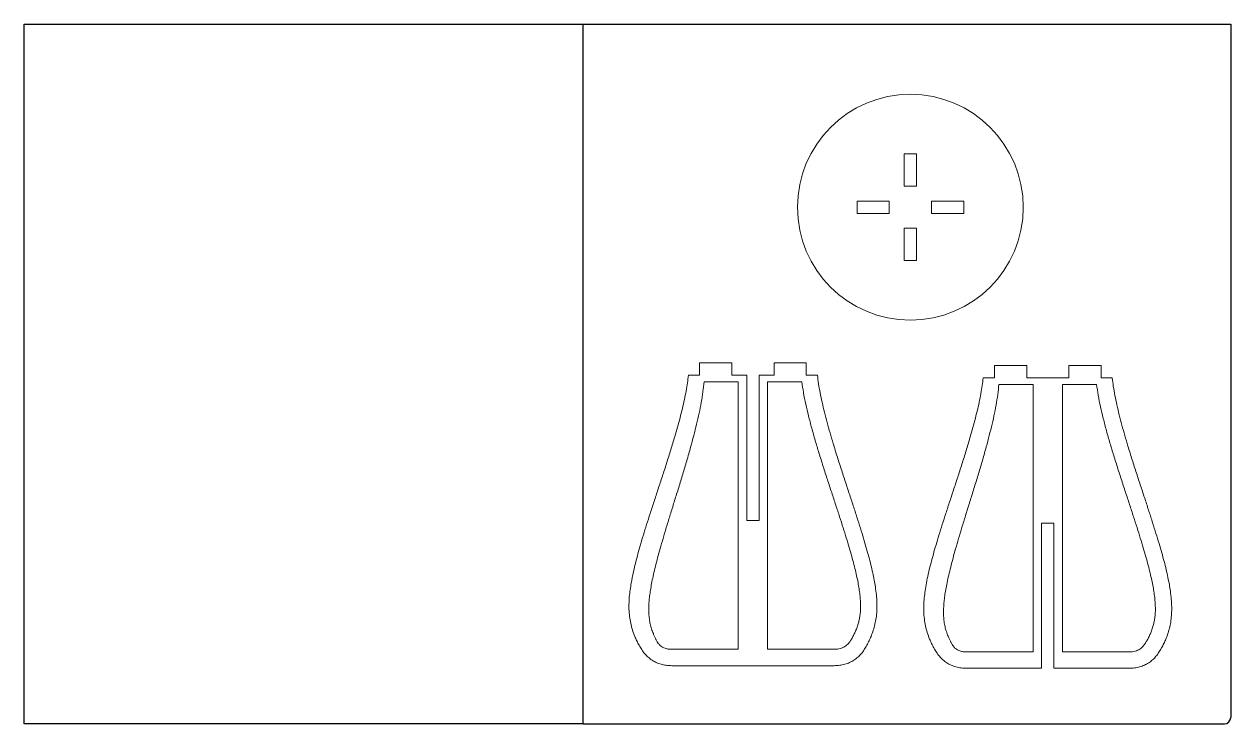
# Model space of a CAD drawing. Header units: millimetres. Extents: x -1073 to 797, y -118 to 966.
import ezdxf

# ---------------------------------------------------------------- set-up
doc = ezdxf.new("R2010")
doc.units = ezdxf.units.MM
picture_1 = doc.add_image_def('image1.jpg', size_in_pixel=(600, 751))

msp = doc.modelspace()

# ---------------------------------------------------------------- linework, layer by layer
for p, q in [((-207, 965.8), (797, 965.8)), ((797, 965.8), (797, -108.5)), ((-207, -118.5), (787, -118.5))]:
    msp.add_line(p, q)
at = {"color": 7, "linetype": 'Continuous', "lineweight": 15}
for p, q in [((290.8, 764.7), (309.8, 764.7)), ((290.8, 714.7), (290.8, 764.7)), ((309.8, 764.7), (309.8, 714.7)), ((309.8, 714.7), (290.8, 714.7)), ((217.7, 672.5), (217.7, 691.5)), ((217.7, 691.5), (267.7, 691.5)), ((267.7, 691.5), (267.7, 672.5)), ((333, 672.5), (333, 691.5)), ((333, 691.5), (383, 691.5)), ((383, 691.5), (383, 672.5)), ((267.7, 672.5), (217.7, 672.5)), ((383, 672.5), (333, 672.5)), ((290.8, 649.4), (309.8, 649.4)), ((290.8, 599.4), (290.8, 649.4)), ((309.8, 649.4), (309.8, 599.4)), ((309.8, 599.4), (290.8, 599.4)), ((-26.3, 440.7), (-26.3, 421.7)), ((23.7, 440.7), (-26.3, 440.7)), ((23.7, 421.7), (23.7, 440.7)), ((89, 440.7), (89, 421.7)), ((139, 440.7), (89, 440.7)), ((139, 421.7), (139, 440.7)), ((430.6, 436.6), (430.6, 417.6)), ((480.6, 436.6), (430.6, 436.6)), ((480.6, 417.6), (480.6, 436.6)), ((545.9, 436.6), (545.9, 417.6)), ((595.9, 436.6), (545.9, 436.6)), ((595.9, 417.6), (595.9, 436.6)), ((-26.3, 421.7), (-43.7, 421.7)), ((33.6, 411.7), (-19.3, 411.7)), ((46.8, 421.7), (23.7, 421.7)), ((33.6, -2.8), (33.6, 411.7)), ((46.8, 421.7), (46.8, 196.7)), ((65.8, 196.7), (65.8, 421.7)), ((89, 421.7), (65.8, 421.7)), ((79.1, 411.7), (79.1, -2.8)), ((132, 411.7), (79.1, 411.7)), ((156.3, 421.7), (139, 421.7)), ((430.6, 417.6), (413.2, 417.6)), ((545.9, 417.6), (480.6, 417.6)), ((613.2, 417.6), (595.9, 417.6)), ((490.4, 407.6), (437.6, 407.6)), ((490.4, -6.9), (490.4, 407.6)), ((536, 407.6), (536, -6.9)), ((588.8, 407.6), (536, 407.6)), ((46.8, 196.7), (65.8, 196.7)), ((522.7, 192.6), (503.7, 192.6)), ((503.7, 192.6), (503.7, -32.4)), ((522.7, -32.4), (522.7, 192.6)), ((-69.3, -2.9), (33.6, -2.8)), ((79.1, -2.8), (182, -2.9)), ((387.5, -7), (490.4, -6.9)), ((536, -6.9), (638.9, -7)), ((-69.3, -28.3), (182, -28.3)), ((387.5, -32.4), (503.7, -32.4)), ((522.7, -32.4), (638.9, -32.4))]:
    msp.add_line(p, q, dxfattribs=at)
msp.add_circle((300.3, 682), 175, dxfattribs=at)
msp.add_arc((787, -108.5), 10, 270, 0)
for points, knots in [([(-43.7, 421.7), (-44.1, 417.8), (-45.1, 409.6), (-47.3, 397), (-49.9, 383.8), (-53.1, 370), (-56.7, 355.8), (-60.6, 341.3), (-65.4, 324.6), (-71, 306), (-77.5, 285.5), (-84, 265.3), (-90.6, 245.4), (-96.9, 226.2), (-102.9, 207.9), (-108.4, 190.7), (-113.4, 174.6), (-117.9, 159.5), (-121.9, 145.4), (-125.6, 131.5), (-128.8, 117.9), (-131.6, 104.6), (-133.7, 92.2), (-135.1, 80.7), (-135.9, 69.9), (-135.9, 59.1), (-135.1, 48.3), (-133.3, 37.5), (-130.6, 27.1), (-127.2, 18), (-123.7, 10.1), (-120.2, 3.2), (-116.2, -3.5), (-111.6, -9.8), (-106.3, -15.3), (-100.2, -19.9), (-93.5, -23.6), (-86, -26.3), (-77.9, -28), (-72.3, -28.2), (-69.3, -28.3)], [0, 0, 0, 0, 0.024086, 0.049817, 0.077011, 0.10547, 0.134986, 0.165347, 0.196334, 0.239554, 0.282953, 0.325939, 0.367917, 0.409093, 0.44798, 0.484332, 0.518261, 0.549897, 0.579369, 0.606813, 0.636448, 0.663734, 0.688906, 0.712216, 0.733929, 0.754329, 0.77709, 0.798954, 0.820444, 0.842071, 0.8573, 0.872918, 0.888687, 0.904296, 0.919613, 0.934801, 0.950129, 0.965896, 0.982416, 1, 1, 1, 1]), ([(-19.3, 411.7), (-19.8, 406.5), (-21, 395.8), (-23.7, 379.5), (-27, 362.8), (-30.9, 345.5), (-35.4, 328), (-40.5, 309.2), (-46.2, 289.2), (-52.4, 268.3), (-58.7, 247.8), (-65, 227.8), (-71, 208.5), (-76.6, 190.3), (-81.7, 173.2), (-86.3, 157.4), (-90.4, 142.7), (-94, 129), (-97.1, 116.4), (-99.6, 104.8), (-101.7, 94.1), (-103.2, 84.3), (-104.4, 75.3), (-105, 67.1), (-105.3, 59.7), (-105.1, 52.1), (-104.4, 44.3), (-103, 36.4), (-100.9, 28.7), (-98.5, 22.3), (-96.1, 16.9), (-94.1, 12.6), (-92.1, 8.9), (-90.2, 6), (-88.4, 3.9), (-86.4, 1.9), (-83.5, 0), (-79.6, -1.6), (-74.7, -2.8), (-71.2, -2.9), (-69.3, -2.9)], [0, 0, 0, 0, 0.035625, 0.072799, 0.111441, 0.151362, 0.192296, 0.233933, 0.283436, 0.33283, 0.381476, 0.42872, 0.474726, 0.517876, 0.557968, 0.595176, 0.629612, 0.661389, 0.690628, 0.717444, 0.74196, 0.764306, 0.784622, 0.803078, 0.819859, 0.835202, 0.854465, 0.872371, 0.889871, 0.907903, 0.918821, 0.92997, 0.939705, 0.94756, 0.953309, 0.958364, 0.966715, 0.976285, 0.987313, 1, 1, 1, 1]), ([(182, -2.9), (183.8, -2.9), (187.1, -2.8), (191.7, -1.8), (195.6, -0.4), (199, 1.4), (202.1, 3.8), (205, 6.8), (207.9, 10.8), (210.7, 15.6), (213.5, 21), (216.1, 26.9), (218.4, 33.1), (220.3, 39.6), (221.7, 46.2), (222.7, 53.1), (223.2, 60.4), (223.2, 68.4), (222.6, 77.1), (221.6, 86.2), (220.1, 95.9), (218.1, 106), (215.7, 116.9), (212.8, 128.7), (209.3, 141.5), (205.4, 155.2), (200.9, 170), (196, 185.8), (190.6, 202.8), (184.6, 220.9), (178.3, 240.1), (171.7, 260.1), (165.1, 280.6), (158.7, 300.9), (152.8, 320.7), (147.4, 339.7), (142.4, 358.5), (138.1, 376.8), (134.5, 394.4), (132.8, 406.1), (132, 411.7)], [0, 0, 0, 0, 0.012042, 0.022299, 0.031313, 0.039716, 0.048139, 0.057152, 0.067923, 0.080706, 0.094775, 0.108679, 0.124021, 0.138942, 0.153887, 0.169318, 0.185685, 0.203379, 0.222749, 0.244083, 0.26511, 0.288065, 0.31308, 0.340278, 0.369779, 0.401695, 0.436145, 0.473236, 0.513087, 0.555831, 0.601171, 0.648466, 0.697003, 0.746127, 0.791121, 0.83559, 0.879088, 0.921206, 0.961594, 1, 1, 1, 1]), ([(182, -28.3), (184.9, -28.2), (190.6, -28), (198.7, -26.3), (206.1, -23.6), (212.9, -19.9), (218.9, -15.3), (224.3, -9.8), (228.9, -3.5), (232.9, 3.2), (236.3, 10.1), (239.8, 17.8), (242.9, 26.4), (245.6, 36), (247.4, 45.9), (248.4, 56.2), (248.6, 67.2), (248, 78.9), (246.6, 90.4), (244.8, 101.7), (242.6, 112.9), (239.9, 124.8), (236.7, 137.5), (233, 151), (228.8, 165.5), (224.1, 181), (218.9, 197.6), (213.2, 215.3), (207, 234), (200.5, 253.7), (193.8, 274.1), (187.1, 294.9), (181.1, 314.3), (175.8, 332.2), (171.3, 348.4), (167.2, 364.2), (163.5, 379.5), (160.4, 394.3), (157.9, 408.2), (156.8, 417.3), (156.3, 421.7)], [0, 0, 0, 0, 0.017584, 0.034104, 0.049871, 0.065199, 0.080387, 0.095704, 0.111313, 0.127081, 0.1427, 0.157929, 0.177959, 0.19784, 0.217975, 0.238778, 0.260661, 0.284016, 0.309216, 0.330538, 0.353373, 0.377872, 0.40418, 0.432437, 0.462779, 0.495337, 0.530242, 0.567621, 0.607511, 0.649448, 0.692795, 0.736921, 0.781194, 0.815675, 0.849562, 0.882557, 0.914372, 0.944727, 0.973352, 1, 1, 1, 1]), ([(413.2, 417.6), (412.7, 413.6), (411.8, 405.5), (409.6, 392.9), (407, 379.7), (403.8, 365.9), (400.2, 351.7), (396.3, 337.2), (391.5, 320.5), (385.9, 301.9), (379.4, 281.4), (372.9, 261.2), (366.3, 241.3), (360, 222.1), (354, 203.8), (348.5, 186.6), (343.5, 170.5), (339, 155.4), (335, 141.3), (331.3, 127.4), (328, 113.8), (325.3, 100.5), (323.2, 88.1), (321.8, 76.6), (321, 65.8), (321, 55), (321.8, 44.2), (323.6, 33.4), (326.3, 23), (329.6, 13.9), (333.2, 6), (336.7, -0.9), (340.7, -7.6), (345.3, -13.9), (350.6, -19.4), (356.6, -24), (363.4, -27.7), (370.8, -30.4), (379, -32.1), (384.6, -32.3), (387.5, -32.4)], [0, 0, 0, 0, 0.024086, 0.049817, 0.077011, 0.10547, 0.134986, 0.165347, 0.196334, 0.239554, 0.282953, 0.325939, 0.367917, 0.409093, 0.44798, 0.484332, 0.518261, 0.549897, 0.579369, 0.606813, 0.636448, 0.663734, 0.688906, 0.712216, 0.733929, 0.754329, 0.77709, 0.798954, 0.820444, 0.842071, 0.8573, 0.872918, 0.888687, 0.904296, 0.919613, 0.934801, 0.950129, 0.965896, 0.982416, 1, 1, 1, 1]), ([(638.9, -32.4), (641.8, -32.3), (647.5, -32.1), (655.6, -30.4), (663, -27.7), (669.8, -24), (675.8, -19.4), (681.2, -13.9), (685.7, -7.6), (689.7, -0.9), (693.2, 6), (696.7, 13.7), (699.8, 22.3), (702.5, 31.9), (704.3, 41.8), (705.3, 52.1), (705.5, 63.1), (704.8, 74.8), (703.5, 86.3), (701.7, 97.6), (699.5, 108.8), (696.8, 120.7), (693.6, 133.4), (689.9, 146.9), (685.7, 161.4), (680.9, 176.9), (675.7, 193.5), (670, 211.2), (663.9, 229.9), (657.4, 249.6), (650.7, 270), (644, 290.8), (638, 310.2), (632.7, 328.1), (628.2, 344.3), (624, 360.1), (620.4, 375.4), (617.3, 390.2), (614.8, 404.1), (613.7, 413.2), (613.2, 417.6)], [0, 0, 0, 0, 0.017584, 0.034104, 0.049871, 0.065199, 0.080387, 0.095704, 0.111313, 0.127081, 0.1427, 0.157929, 0.177959, 0.19784, 0.217975, 0.238778, 0.260661, 0.284016, 0.309216, 0.330538, 0.353373, 0.377872, 0.40418, 0.432437, 0.462779, 0.495337, 0.530242, 0.567621, 0.607511, 0.649448, 0.692795, 0.736921, 0.781194, 0.815675, 0.849562, 0.882557, 0.914372, 0.944727, 0.973352, 1, 1, 1, 1]), ([(437.6, 407.6), (437, 402.4), (435.9, 391.7), (433.2, 375.4), (429.9, 358.7), (425.9, 341.4), (421.5, 323.9), (416.4, 305), (410.7, 285.1), (404.5, 264.2), (398.1, 243.7), (391.9, 223.7), (385.9, 204.4), (380.2, 186.2), (375.1, 169.1), (370.5, 153.3), (366.5, 138.6), (362.9, 124.9), (359.8, 112.3), (357.3, 100.7), (355.2, 90), (353.6, 80.2), (352.5, 71.2), (351.9, 63), (351.6, 55.6), (351.8, 48), (352.4, 40.2), (353.9, 32.3), (356, 24.6), (358.3, 18.2), (360.7, 12.8), (362.8, 8.5), (364.8, 4.8), (366.7, 1.9), (368.4, -0.2), (370.5, -2.2), (373.4, -4.1), (377.3, -5.7), (382.1, -6.9), (385.7, -7), (387.5, -7)], [0, 0, 0, 0, 0.035625, 0.072799, 0.111441, 0.151362, 0.192296, 0.233933, 0.283436, 0.33283, 0.381476, 0.42872, 0.474726, 0.517876, 0.557968, 0.595176, 0.629612, 0.661389, 0.690628, 0.717444, 0.74196, 0.764306, 0.784622, 0.803078, 0.819859, 0.835202, 0.854465, 0.872371, 0.889871, 0.907903, 0.918821, 0.92997, 0.939705, 0.94756, 0.953309, 0.958364, 0.966715, 0.976285, 0.987313, 1, 1, 1, 1]), ([(638.9, -7), (640.7, -7), (644, -6.9), (648.6, -5.9), (652.5, -4.5), (655.9, -2.7), (659, -0.3), (661.9, 2.7), (664.7, 6.7), (667.6, 11.5), (670.3, 16.9), (673, 22.8), (675.3, 29), (677.2, 35.4), (678.6, 42.1), (679.6, 49), (680.1, 56.3), (680, 64.3), (679.5, 73), (678.5, 82.1), (676.9, 91.7), (675, 101.8), (672.6, 112.8), (669.6, 124.6), (666.2, 137.4), (662.3, 151.1), (657.8, 165.9), (652.9, 181.7), (647.4, 198.7), (641.5, 216.8), (635.2, 236), (628.6, 256), (622, 276.5), (615.6, 296.8), (609.7, 316.6), (604.2, 335.6), (599.3, 354.4), (595, 372.7), (591.4, 390.3), (589.7, 401.9), (588.8, 407.6)], [0, 0, 0, 0, 0.012042, 0.022299, 0.031313, 0.039716, 0.048139, 0.057152, 0.067923, 0.080706, 0.094775, 0.108679, 0.124021, 0.138942, 0.153887, 0.169318, 0.185685, 0.203379, 0.222749, 0.244083, 0.26511, 0.288065, 0.31308, 0.340278, 0.369779, 0.401695, 0.436145, 0.473236, 0.513087, 0.555831, 0.601171, 0.648466, 0.697003, 0.746127, 0.791121, 0.83559, 0.879088, 0.921206, 0.961594, 1, 1, 1, 1])]:
    msp.add_open_spline(points, degree=3, knots=knots, dxfattribs=at)

# ---------------------------------------------------------------- pictures from other files: only their frames are drawn
image = msp.add_image(picture_1, insert=(-1073.3, -118.5), size_in_units=(866.2, 1084.2))
image.dxf.flags = 7

doc.saveas('drawing.dxf')
